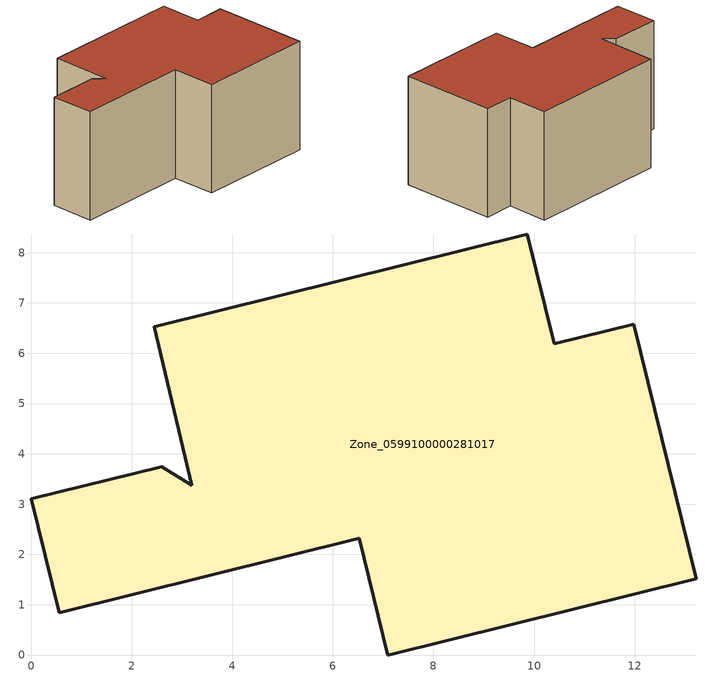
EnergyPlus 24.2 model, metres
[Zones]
Zone_0599100000281017
 floor ground (C_G): 3.19,3.38 2.45,6.52 9.87,8.37 10.4,6.19 11.98,6.58 13.23,1.52 7.09,0 6.52,2.32 0.56,0.84 0,3.11 2.6,3.75 z0
 wall outside (C_F): 7.09,0 13.23,1.52 11.98,6.58 10.4,6.19 9.87,8.37 2.45,6.52 3.19,3.38 2.6,3.75 0,3.11 0.56,0.84 6.52,2.32 7.09,0 z0:5.88
 roof outside (C_R): 0.56,0.84 6.52,2.32 7.09,0 13.23,1.52 11.98,6.58 10.4,6.19 9.87,8.37 2.45,6.52 3.19,3.38 2.6,3.75 0,3.11 z5.88
[BUILDING]
Pand.0599100000281017: North Axis=0; Terrain=City; Loads Convergence Tolerance Value=0.04; Temperature Convergence Tolerance Value=0.4; Solar Distribution=FullExterior; Maximum Number of Warmup Days=25; Minimum Number of Warmup Days=1
[Site:Location]
Rotterdam.The.Hague.AP_ZH_NLD Design_Conditions: Latitude=51.96; Longitude=4.45; Time Zone=1; Elevation=-4.5
[SITE:GROUNDTEMPERATURE:BUILDINGSURFACE]
18, 18, 18, 18, 18, 18, 18, 18, 18, 18, 18, 18
[MATERIAL] Thermal Absorptance=0.9; Solar Absorptance=0.7; Visible Absorptance=0.7
Name | Roughness | Thickness | Conductivity | Density | Specific Heat
G.TC.1965-1974 | MediumSmooth | 0.15 | 0.882353 | 540 | 1210
F.TC.1965-1974 | Rough | 0.3 | 0.697674 | 1920 | 840
R.TC.1965-1974 | MediumRough | 0.2 | 0.232558 | 1500 | 1000
[CONSTRUCTION]
C_G: G.TC.1965-1974
C_F: F.TC.1965-1974
C_R: R.TC.1965-1974
[ZONE]
Zone_0599100000281017: Type=1; Multiplier=1; Ceiling Height=Autocalculate; Volume=Autocalculate; Floor Area=autocalculate; Part of Total Floor Area=Yes
[ZONEINFILTRATION:DESIGNFLOWRATE]
Infil_Zone_0599100000281017: Zone or ZoneList or Space or SpaceList=Zone_0599100000281017; Schedule=AlwaysOn; Design Flow Rate Calculation Method=Flow/Area; Flow Rate per Floor Area=0.003; Constant Term Coefficient=1; Temperature Term Coefficient=0; Velocity Term Coefficient=0; Velocity Squared Term Coefficient=0
[HVACTEMPLATE:ZONE:IDEALLOADSAIRSYSTEM]
Zone_0599100000281017: Maximum Heating Supply Air Temperature=50; Minimum Cooling Supply Air Temperature=13; Maximum Heating Supply Air Humidity Ratio=0.0156; Minimum Cooling Supply Air Humidity Ratio=0.0077; Heating Limit=NoLimit; Cooling Limit=NoLimit; Dehumidification Control Type=ConstantSensibleHeatRatio; Cooling Sensible Heat Ratio=0.7; Dehumidification Setpoint=60; Humidification Control Type=None; Humidification Setpoint=30; Outdoor Air Method=None; Outdoor Air Flow Rate per Person=0.00944; Outdoor Air Flow Rate per Zone Floor Area=0; Outdoor Air Flow Rate per Zone=0; Demand Controlled Ventilation Type=None; Outdoor Air Economizer Type=NoEconomizer; Heat Recovery Type=None; Sensible Heat Recovery Effectiveness=0.7; Latent Heat Recovery Effectiveness=0.65
[ZONECONTROL:THERMOSTAT]
ThermostatControl_Zone_0599100000281017: Zone or ZoneList=Zone_0599100000281017; Control Type Schedule=DualSetpointControlType; Control 1=Thermostat_Zone_0599100000281017; Temperature Difference Between Cutout And Setpoint=0
[THERMOSTATSETPOINT:DUALSETPOINT]
Thermostat_Zone_0599100000281017: Heating Setpoint Temperature Schedule=HeatingSetpoint_Zone_0599100000281017; Cooling Setpoint Temperature Schedule=CoolingSetpoint_Zone_0599100000281017
[SCHEDULE:COMPACT]
HeatingSetpoint_Zone_0599100000281017: Through: 12/31, For: AllDays, Until: 24:00, 21
CoolingSetpoint_Zone_0599100000281017: Through: 12/31, For: AllDays, Until: 24:00, 24
DualSetpointControlType: Through: 12/31, For: AllDays, Until: 24:00, 4
AlwaysOn: Through: 12/31, For: AllDays, Until: 24:00, 1
